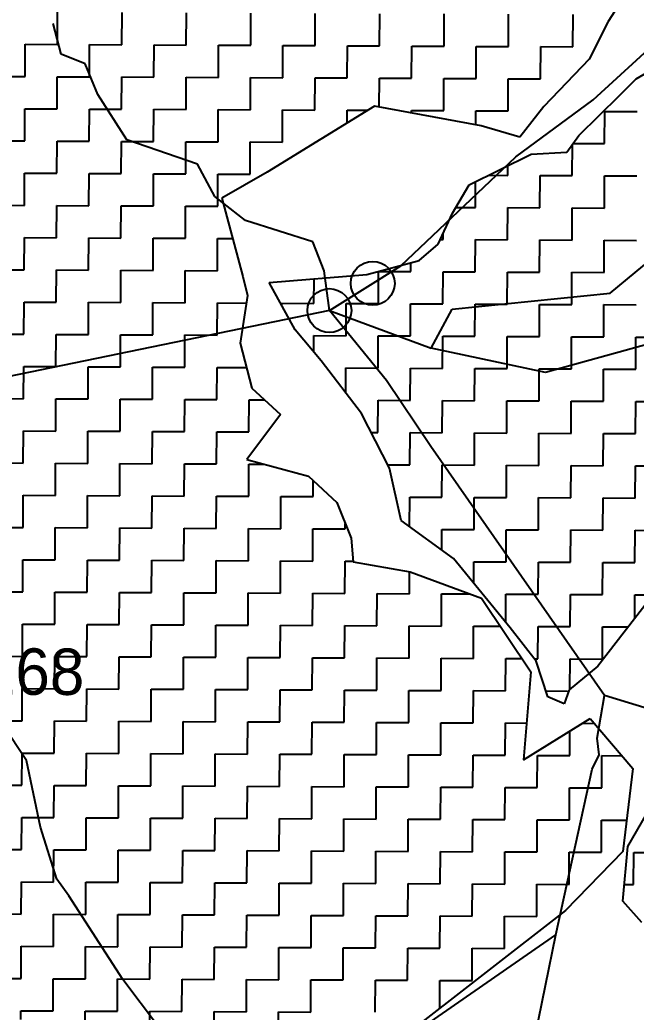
# Model space of a CAD drawing. Header units: metres. Extents: x 281411 to 286097, y 2026212 to 2030446.
# Drawn here: x 284939.4 to 285188.9, y 2028439.9 to 2028841.8 of the extents above; entities that cross this region are included whole.
import ezdxf
from ezdxf.enums import TextEntityAlignment as Align

# ---------------------------------------------------------------- set-up
doc = ezdxf.new("R2010")
doc.units = ezdxf.units.M
for name, color, linetype in [('LINE_WATER', 4, 'Continuous'), ('POLY_HATCH', 12, 'Continuous'), ('POLY_PARCEL', 6, 'Continuous'), ('TEXT_PARCEL', 7, 'Continuous')]:
    doc.layers.add(name, color=color, linetype=linetype)
doc.styles.add('TEXT_MAP', font='')
doc.styles.get('TEXT_MAP').set_extended_font_data('Kruti Dev 050')

msp = doc.modelspace()

# ---------------------------------------------------------------- linework, layer by layer
for centre in [(285082.28, 2028735.05), (285064.73, 2028724.03)]:
    msp.add_circle(centre, 8.88)
at = {"layer": 'LINE_WATER'}
for p, q in [((284956.07, 2028827.88), (284952.87, 2028840.27)), ((284965.83, 2028823.93), (284956.07, 2028827.88)), ((284970.99, 2028811.53), (284965.83, 2028823.93)), ((284982.64, 2028793.24), (284970.99, 2028811.53)), ((285011.27, 2028783.34), (284982.64, 2028793.24)), ((285018.38, 2028770.28), (285011.27, 2028783.34)), ((285030.72, 2028760.45), (285018.38, 2028770.28)), ((285058.05, 2028751.86), (285030.72, 2028760.45)), ((285062.56, 2028740.12), (285058.05, 2028751.86)), ((285064.73, 2028724.03), (285062.56, 2028740.12)), ((284942.09, 2028541.81), (284932.53, 2028556.28)), ((284947.74, 2028514.87), (284942.09, 2028541.81)), ((284954.37, 2028493.69), (284947.74, 2028514.87)), ((284959.15, 2028486.94), (284954.37, 2028493.69)), ((284981.12, 2028453.19), (284959.15, 2028486.94)), ((284995.46, 2028433.9), (284981.12, 2028453.19))]:
    msp.add_line(p, q, dxfattribs=at)
at = {"layer": 'POLY_HATCH'}
for p, q in [((285186.33, 2028854.57), (285177.62, 2028841.15)), ((285177.62, 2028841.15), (285169.85, 2028825.8)), ((285169.85, 2028825.8), (285151.49, 2028806.66)), ((285188.9, 2028817.89), (285200.47, 2028824.57)), ((285182.14, 2028811.19), (285188.9, 2028817.89)), ((285165.71, 2028794.92), (285182.14, 2028811.19)), ((285082.92, 2028806.77), (285039.52, 2028780.05)), ((285126.17, 2028798.88), (285082.92, 2028806.77)), ((285151.49, 2028806.66), (285141.82, 2028794.2)), ((285141.82, 2028794.2), (285126.17, 2028798.88)), ((285160.87, 2028788.21), (285165.71, 2028794.92)), ((285121.38, 2028774.93), (285146.44, 2028787.32)), ((285146.44, 2028787.32), (285160.87, 2028788.21)), ((285039.52, 2028780.05), (285021.2, 2028769.55)), ((285114.59, 2028763.43), (285121.38, 2028774.93)), ((285021.2, 2028769.55), (285029.71, 2028737.79)), ((285108.76, 2028750.96), (285114.59, 2028763.43)), ((285101.04, 2028744.26), (285108.76, 2028750.96)), ((285079.85, 2028738.59), (285101.04, 2028744.26)), ((285029.71, 2028737.79), (285031.6, 2028730.09)), ((285040.39, 2028735.45), (285079.85, 2028738.59)), ((285050.89, 2028716.17), (285040.39, 2028735.45)), ((285031.6, 2028730.09), (285028.63, 2028710.88)), ((285061.41, 2028703.63), (285050.89, 2028716.17)), ((285028.63, 2028710.88), (285033.35, 2028692.59)), ((285077.67, 2028682.4), (285061.41, 2028703.63)), ((285033.35, 2028692.59), (285044.85, 2028681.96)), ((285044.85, 2028681.96), (285031.3, 2028663.76)), ((285089.11, 2028660.24), (285077.67, 2028682.4)), ((285031.3, 2028663.76), (285056.28, 2028656.91)), ((285093.82, 2028639.07), (285089.11, 2028660.24)), ((285056.28, 2028656.91), (285067.77, 2028646.29)), ((285067.77, 2028646.29), (285073.48, 2028631.84)), ((285114.91, 2028623.59), (285093.82, 2028639.07)), ((285073.48, 2028631.84), (285074.4, 2028622.22)), ((285137.87, 2028595.61), (285114.91, 2028623.59)), ((285074.4, 2028622.22), (285097.46, 2028618.27)), ((285097.46, 2028618.27), (285126.27, 2028607.57)), ((285126.27, 2028607.57), (285146.33, 2028577.68)), ((285195.64, 2028608.81), (285173.39, 2028580.07)), ((285148.39, 2028582.1), (285137.87, 2028595.61)), ((285153.13, 2028567.66), (285148.39, 2028582.1)), ((285173.39, 2028580.07), (285161.8, 2028570.5)), ((285146.33, 2028577.68), (285143.29, 2028542.12)), ((285161.8, 2028570.5), (285159.85, 2028564.74)), ((285159.85, 2028564.74), (285153.13, 2028567.66)), ((285143.29, 2028542.12), (285170.32, 2028558.87)), ((285170.32, 2028558.87), (285187.54, 2028538.6)), ((285187.54, 2028538.6), (285183.54, 2028504.97)), ((285185.56, 2028506.95), (285197.2, 2028527.08)), ((285183.54, 2028484.84), (285185.56, 2028506.95)), ((285183.54, 2028504.97), (285160.35, 2028481.04)), ((285191.2, 2028476.16), (285183.54, 2028484.84)), ((285160.35, 2028481.04), (285093.75, 2028429.43))]:
    msp.add_line(p, q, dxfattribs=at)
at = {"layer": 'POLY_HATCH', "linetype": 'Continuous'}
for p, q in [((284954.59, 2028831.8), (284954.64, 2028844.84)), ((284980.68, 2028831.68), (284980.74, 2028844.73)), ((285006.77, 2028831.56), (285006.83, 2028844.61)), ((285032.86, 2028831.45), (285032.92, 2028844.49)), ((285058.95, 2028831.33), (285059.01, 2028844.37)), ((285085.05, 2028831.21), (285085.1, 2028844.26)), ((285111.14, 2028831.09), (285111.2, 2028844.14)), ((285137.23, 2028830.97), (285137.29, 2028844.02)), ((285163.32, 2028830.86), (285163.38, 2028843.9)), ((284941.48, 2028818.81), (284941.54, 2028831.86)), ((284941.54, 2028831.86), (284954.59, 2028831.8)), ((284967.57, 2028818.69), (284967.63, 2028831.74)), ((284967.63, 2028831.74), (284980.68, 2028831.68)), ((284993.66, 2028818.58), (284993.72, 2028831.62)), ((284993.72, 2028831.62), (285006.77, 2028831.56)), ((285019.76, 2028818.46), (285019.82, 2028831.5)), ((285019.82, 2028831.5), (285032.86, 2028831.45)), ((285045.85, 2028818.34), (285045.91, 2028831.39)), ((285045.91, 2028831.39), (285058.95, 2028831.33)), ((285071.94, 2028818.22), (285072, 2028831.27)), ((285072, 2028831.27), (285085.05, 2028831.21)), ((285098.03, 2028818.1), (285098.09, 2028831.15)), ((285098.09, 2028831.15), (285111.14, 2028831.09)), ((285124.12, 2028817.99), (285124.18, 2028831.03)), ((285124.18, 2028831.03), (285137.23, 2028830.97)), ((285150.22, 2028817.87), (285150.28, 2028830.91)), ((285150.28, 2028830.91), (285163.32, 2028830.86)), ((284928.43, 2028818.87), (284941.48, 2028818.81)), ((284954.47, 2028805.71), (284954.53, 2028818.75)), ((284954.53, 2028818.75), (284967.57, 2028818.69)), ((284980.56, 2028805.59), (284980.62, 2028818.63)), ((284980.62, 2028818.63), (284993.66, 2028818.58)), ((285006.65, 2028805.47), (285006.71, 2028818.52)), ((285006.71, 2028818.52), (285019.76, 2028818.46)), ((285032.74, 2028805.35), (285032.8, 2028818.4)), ((285032.8, 2028818.4), (285045.85, 2028818.34)), ((285058.84, 2028805.24), (285058.89, 2028818.28)), ((285058.89, 2028818.28), (285071.94, 2028818.22)), ((285084.93, 2028806.4), (285084.99, 2028818.16)), ((285084.99, 2028818.16), (285098.03, 2028818.1)), ((285111.02, 2028805), (285111.08, 2028818.05)), ((285111.08, 2028818.05), (285124.12, 2028817.99)), ((285137.11, 2028804.88), (285137.17, 2028817.93)), ((285137.17, 2028817.93), (285150.22, 2028817.87)), ((284941.36, 2028792.72), (284941.42, 2028805.77)), ((284941.42, 2028805.77), (284954.47, 2028805.71)), ((284967.46, 2028792.6), (284967.51, 2028805.65)), ((284967.51, 2028805.65), (284980.56, 2028805.59)), ((284993.55, 2028792.48), (284993.61, 2028805.53)), ((284993.61, 2028805.53), (285006.65, 2028805.47)), ((285019.64, 2028792.37), (285019.7, 2028805.41)), ((285019.7, 2028805.41), (285032.74, 2028805.35)), ((285045.73, 2028792.25), (285045.79, 2028805.29)), ((285045.79, 2028805.29), (285058.84, 2028805.24)), ((285071.86, 2028799.96), (285071.88, 2028805.18)), ((285071.88, 2028805.18), (285080.28, 2028805.14)), ((285097.97, 2028805.06), (285111.02, 2028805)), ((285097.97, 2028804.02), (285097.97, 2028805.06)), ((285124.04, 2028799.27), (285124.07, 2028804.94)), ((285124.07, 2028804.94), (285137.11, 2028804.88)), ((285176.19, 2028791.66), (285176.25, 2028804.71)), ((285176.25, 2028804.71), (285189.3, 2028804.65)), ((284928.32, 2028792.78), (284941.36, 2028792.72)), ((284954.35, 2028779.61), (284954.41, 2028792.66)), ((284954.41, 2028792.66), (284967.46, 2028792.6)), ((284980.44, 2028779.5), (284980.5, 2028792.54)), ((284980.5, 2028792.54), (284993.55, 2028792.48)), ((285006.53, 2028779.38), (285006.59, 2028792.43)), ((285006.59, 2028792.43), (285019.64, 2028792.37)), ((285032.63, 2028779.26), (285032.69, 2028792.31)), ((285032.69, 2028792.31), (285045.73, 2028792.25)), ((285058.78, 2028792.19), (285059.24, 2028792.19)), ((285058.78, 2028791.9), (285058.78, 2028792.19)), ((285163.09, 2028778.67), (285163.14, 2028791.36)), ((285163.4, 2028791.72), (285176.19, 2028791.66)), ((284941.25, 2028766.63), (284941.3, 2028779.67)), ((284941.3, 2028779.67), (284954.35, 2028779.61)), ((284967.34, 2028766.51), (284967.4, 2028779.56)), ((284967.4, 2028779.56), (284980.44, 2028779.5)), ((284993.43, 2028766.39), (284993.49, 2028779.44)), ((284993.49, 2028779.44), (285006.53, 2028779.38)), ((285019.52, 2028766.27), (285019.58, 2028779.32)), ((285019.58, 2028779.32), (285032.63, 2028779.26)), ((285136.99, 2028778.79), (285137.01, 2028782.66)), ((285123.89, 2028765.8), (285123.94, 2028776.2)), ((285129.25, 2028778.82), (285136.99, 2028778.79)), ((285149.98, 2028765.69), (285150.04, 2028778.73)), ((285150.04, 2028778.73), (285163.09, 2028778.67)), ((285176.07, 2028765.57), (285176.13, 2028778.61)), ((285176.13, 2028778.61), (285189.18, 2028778.55)), ((284928.2, 2028766.69), (284941.25, 2028766.63)), ((284954.23, 2028753.52), (284954.29, 2028766.57)), ((284954.29, 2028766.57), (284967.34, 2028766.51)), ((284980.32, 2028753.4), (284980.38, 2028766.45)), ((284980.38, 2028766.45), (284993.43, 2028766.39)), ((285006.42, 2028753.29), (285006.48, 2028766.33)), ((285006.48, 2028766.33), (285019.52, 2028766.27)), ((285116.01, 2028765.84), (285123.89, 2028765.8)), ((285136.88, 2028752.7), (285136.94, 2028765.74)), ((285136.94, 2028765.74), (285149.98, 2028765.69)), ((285162.97, 2028752.58), (285163.03, 2028765.63)), ((285163.03, 2028765.63), (285176.07, 2028765.57)), ((285110.78, 2028752.82), (285110.8, 2028755.31)), ((284941.13, 2028740.54), (284941.19, 2028753.58)), ((284941.19, 2028753.58), (284954.23, 2028753.52)), ((284967.22, 2028740.42), (284967.28, 2028753.46)), ((284967.28, 2028753.46), (284980.32, 2028753.4)), ((284993.31, 2028740.3), (284993.37, 2028753.35)), ((284993.37, 2028753.35), (285006.42, 2028753.29)), ((285019.4, 2028740.18), (285019.46, 2028753.23)), ((285019.46, 2028753.23), (285025.58, 2028753.2)), ((285109.63, 2028752.82), (285110.78, 2028752.82)), ((285123.77, 2028739.71), (285123.83, 2028752.76)), ((285123.83, 2028752.76), (285136.88, 2028752.7)), ((285149.86, 2028739.59), (285149.92, 2028752.64)), ((285149.92, 2028752.64), (285162.97, 2028752.58)), ((285175.96, 2028739.48), (285176.01, 2028752.52)), ((285176.01, 2028752.52), (285189.06, 2028752.46)), ((285097.68, 2028739.83), (285097.7, 2028743.37)), ((284928.08, 2028740.59), (284941.13, 2028740.54)), ((284954.11, 2028727.43), (284954.17, 2028740.48)), ((284954.17, 2028740.48), (284967.22, 2028740.42)), ((284980.21, 2028727.31), (284980.27, 2028740.36)), ((284980.27, 2028740.36), (284993.31, 2028740.3)), ((285006.3, 2028727.2), (285006.36, 2028740.24)), ((285006.36, 2028740.24), (285019.4, 2028740.18)), ((285084.57, 2028726.84), (285084.63, 2028739.87)), ((285084.7, 2028739.89), (285097.68, 2028739.83)), ((285110.67, 2028726.72), (285110.73, 2028739.77)), ((285110.73, 2028739.77), (285123.77, 2028739.71)), ((285136.76, 2028726.61), (285136.82, 2028739.65)), ((285136.82, 2028739.65), (285149.86, 2028739.59)), ((285162.85, 2028726.49), (285162.91, 2028739.53)), ((285162.91, 2028739.53), (285175.96, 2028739.48)), ((285058.48, 2028726.96), (285058.53, 2028736.89)), ((284941.01, 2028714.44), (284941.07, 2028727.49)), ((284941.07, 2028727.49), (284954.11, 2028727.43)), ((284967.1, 2028714.33), (284967.16, 2028727.37)), ((284967.16, 2028727.37), (284980.21, 2028727.31)), ((284993.19, 2028714.21), (284993.25, 2028727.25)), ((284993.25, 2028727.25), (285006.3, 2028727.2)), ((285019.29, 2028714.09), (285019.34, 2028727.14)), ((285019.34, 2028727.14), (285031.13, 2028727.08)), ((285045.43, 2028726.19), (285045.44, 2028727.02)), ((285045.44, 2028727.02), (285058.48, 2028726.96)), ((285071.47, 2028713.85), (285071.53, 2028726.9)), ((285071.53, 2028726.9), (285084.57, 2028726.84)), ((285097.56, 2028713.74), (285097.62, 2028726.78)), ((285097.62, 2028726.78), (285110.67, 2028726.72)), ((285123.65, 2028713.62), (285123.71, 2028726.66)), ((285123.71, 2028726.66), (285136.76, 2028726.61)), ((285149.75, 2028713.5), (285149.8, 2028726.55)), ((285149.8, 2028726.55), (285162.85, 2028726.49)), ((285175.84, 2028713.38), (285175.9, 2028726.43)), ((285175.9, 2028726.43), (285188.94, 2028726.37)), ((284927.96, 2028714.5), (284941.01, 2028714.44)), ((284954, 2028701.34), (284954.06, 2028714.38)), ((284954.06, 2028714.38), (284967.1, 2028714.33)), ((284980.09, 2028701.22), (284980.15, 2028714.27)), ((284980.15, 2028714.27), (284993.19, 2028714.21)), ((285006.18, 2028701.1), (285006.24, 2028714.15)), ((285006.24, 2028714.15), (285019.29, 2028714.09)), ((285058.39, 2028707.22), (285058.42, 2028713.91)), ((285058.42, 2028713.91), (285071.47, 2028713.85)), ((285084.46, 2028700.75), (285084.52, 2028713.8)), ((285084.52, 2028713.8), (285097.56, 2028713.74)), ((285110.55, 2028700.63), (285110.61, 2028713.68)), ((285110.61, 2028713.68), (285123.65, 2028713.62)), ((285136.64, 2028700.51), (285136.7, 2028713.56)), ((285136.7, 2028713.56), (285149.75, 2028713.5)), ((285162.73, 2028700.4), (285162.79, 2028713.44)), ((285162.79, 2028713.44), (285175.84, 2028713.38)), ((285188.82, 2028700.28), (285188.88, 2028713.32)), ((285188.88, 2028713.32), (285201.93, 2028713.27)), ((284940.89, 2028688.35), (284940.95, 2028701.4)), ((284940.95, 2028701.4), (284954, 2028701.34)), ((284966.98, 2028688.23), (284967.04, 2028701.28)), ((284967.04, 2028701.28), (284980.09, 2028701.22)), ((284993.08, 2028688.12), (284993.13, 2028701.16)), ((284993.13, 2028701.16), (285006.18, 2028701.1)), ((285019.17, 2028688), (285019.23, 2028701.04)), ((285019.23, 2028701.04), (285031.18, 2028700.99)), ((285071.36, 2028690.63), (285071.41, 2028700.81)), ((285071.41, 2028700.81), (285084.46, 2028700.75)), ((285097.44, 2028687.64), (285097.5, 2028700.69)), ((285097.5, 2028700.69), (285110.55, 2028700.63)), ((285123.54, 2028687.53), (285123.59, 2028700.57)), ((285123.59, 2028700.57), (285136.64, 2028700.51)), ((285149.63, 2028687.41), (285149.69, 2028700.46)), ((285149.69, 2028700.46), (285162.73, 2028700.4)), ((285175.72, 2028687.29), (285175.78, 2028700.34)), ((285175.78, 2028700.34), (285188.82, 2028700.28)), ((284927.85, 2028688.41), (284940.89, 2028688.35)), ((284953.88, 2028675.25), (284953.94, 2028688.29)), ((284953.94, 2028688.29), (284966.98, 2028688.23)), ((284979.97, 2028675.13), (284980.03, 2028688.17)), ((284980.03, 2028688.17), (284993.08, 2028688.12)), ((285006.06, 2028675.01), (285006.12, 2028688.06)), ((285006.12, 2028688.06), (285019.17, 2028688)), ((285032.15, 2028674.89), (285032.21, 2028687.94)), ((285032.21, 2028687.94), (285038.41, 2028687.91)), ((285084.34, 2028674.66), (285084.4, 2028687.7)), ((285084.4, 2028687.7), (285097.44, 2028687.64)), ((285110.43, 2028674.54), (285110.49, 2028687.59)), ((285110.49, 2028687.59), (285123.54, 2028687.53)), ((285136.52, 2028674.42), (285136.58, 2028687.47)), ((285136.58, 2028687.47), (285149.63, 2028687.41)), ((285162.61, 2028674.3), (285162.67, 2028687.35)), ((285162.67, 2028687.35), (285175.72, 2028687.29)), ((285188.71, 2028674.19), (285188.77, 2028687.23)), ((285188.77, 2028687.23), (285201.81, 2028687.17)), ((284940.77, 2028662.26), (284940.83, 2028675.31)), ((284940.83, 2028675.31), (284953.88, 2028675.25)), ((284966.87, 2028662.14), (284966.92, 2028675.19)), ((284966.92, 2028675.19), (284979.97, 2028675.13)), ((284992.96, 2028662.02), (284993.02, 2028675.07)), ((284993.02, 2028675.07), (285006.06, 2028675.01)), ((285019.05, 2028661.91), (285019.11, 2028674.95)), ((285019.11, 2028674.95), (285032.15, 2028674.89)), ((285081.66, 2028674.67), (285084.34, 2028674.66)), ((285097.33, 2028661.55), (285097.38, 2028674.6)), ((285097.38, 2028674.6), (285110.43, 2028674.54)), ((285123.42, 2028661.43), (285123.48, 2028674.48)), ((285123.48, 2028674.48), (285136.52, 2028674.42)), ((285149.51, 2028661.32), (285149.57, 2028674.36)), ((285149.57, 2028674.36), (285162.61, 2028674.3)), ((285175.6, 2028661.2), (285175.66, 2028674.25)), ((285175.66, 2028674.25), (285188.71, 2028674.19)), ((284927.73, 2028662.32), (284940.77, 2028662.26)), ((284953.76, 2028649.15), (284953.82, 2028662.2)), ((284953.82, 2028662.2), (284966.87, 2028662.14)), ((284979.85, 2028649.04), (284979.91, 2028662.08)), ((284979.91, 2028662.08), (284992.96, 2028662.02)), ((285005.95, 2028648.92), (285006, 2028661.97)), ((285006, 2028661.97), (285019.05, 2028661.91)), ((285032.04, 2028648.8), (285032.1, 2028661.85)), ((285032.1, 2028661.85), (285038.37, 2028661.82)), ((285088.41, 2028661.59), (285097.33, 2028661.55)), ((285110.31, 2028648.45), (285110.37, 2028661.49)), ((285110.37, 2028661.49), (285123.42, 2028661.43)), ((285136.4, 2028648.33), (285136.46, 2028661.38)), ((285136.46, 2028661.38), (285149.51, 2028661.32)), ((285162.5, 2028648.21), (285162.56, 2028661.26)), ((285162.56, 2028661.26), (285175.6, 2028661.2)), ((285188.59, 2028648.09), (285188.65, 2028661.14)), ((285188.65, 2028661.14), (285201.69, 2028661.08)), ((285058.13, 2028648.68), (285058.16, 2028655.18)), ((284940.66, 2028636.17), (284940.72, 2028649.21)), ((284940.72, 2028649.21), (284953.76, 2028649.15)), ((284966.75, 2028636.05), (284966.81, 2028649.1)), ((284966.81, 2028649.1), (284979.85, 2028649.04)), ((284992.84, 2028635.93), (284992.9, 2028648.98)), ((284992.9, 2028648.98), (285005.95, 2028648.92)), ((285018.93, 2028635.81), (285018.99, 2028648.86)), ((285018.99, 2028648.86), (285032.04, 2028648.8)), ((285045.02, 2028635.7), (285045.08, 2028648.74)), ((285045.08, 2028648.74), (285058.13, 2028648.68)), ((285097.21, 2028636.58), (285097.27, 2028648.51)), ((285097.27, 2028648.51), (285110.31, 2028648.45)), ((285123.3, 2028635.34), (285123.36, 2028648.39)), ((285123.36, 2028648.39), (285136.4, 2028648.33)), ((285149.39, 2028635.23), (285149.45, 2028648.27)), ((285149.45, 2028648.27), (285162.5, 2028648.21)), ((285175.48, 2028635.11), (285175.54, 2028648.15)), ((285175.54, 2028648.15), (285188.59, 2028648.09)), ((284927.61, 2028636.23), (284940.66, 2028636.17)), ((284953.64, 2028623.06), (284953.7, 2028636.11)), ((284953.7, 2028636.11), (284966.75, 2028636.05)), ((284979.74, 2028622.95), (284979.79, 2028635.99)), ((284979.79, 2028635.99), (284992.84, 2028635.93)), ((285005.83, 2028622.83), (285005.89, 2028635.87)), ((285005.89, 2028635.87), (285018.93, 2028635.81)), ((285031.92, 2028622.71), (285031.98, 2028635.76)), ((285031.98, 2028635.76), (285045.02, 2028635.7)), ((285058.01, 2028622.59), (285058.07, 2028635.64)), ((285058.07, 2028635.64), (285071.12, 2028635.58)), ((285071.12, 2028635.58), (285071.13, 2028637.79)), ((285110.22, 2028627.04), (285110.25, 2028635.4)), ((285110.25, 2028635.4), (285123.3, 2028635.34)), ((285136.29, 2028622.24), (285136.35, 2028635.28)), ((285136.35, 2028635.28), (285149.39, 2028635.23)), ((285162.38, 2028622.12), (285162.44, 2028635.17)), ((285162.44, 2028635.17), (285175.48, 2028635.11)), ((285188.47, 2028622), (285188.53, 2028635.05)), ((285188.53, 2028635.05), (285201.58, 2028634.99)), ((284940.54, 2028610.08), (284940.6, 2028623.12)), ((284940.6, 2028623.12), (284953.64, 2028623.06)), ((284966.63, 2028609.96), (284966.69, 2028623)), ((284966.69, 2028623), (284979.74, 2028622.95)), ((284992.72, 2028609.84), (284992.78, 2028622.89)), ((284992.78, 2028622.89), (285005.83, 2028622.83)), ((285018.81, 2028609.72), (285018.87, 2028622.77)), ((285018.87, 2028622.77), (285031.92, 2028622.71)), ((285044.91, 2028609.6), (285044.97, 2028622.65)), ((285044.97, 2028622.65), (285058.01, 2028622.59)), ((285071, 2028609.49), (285071.06, 2028622.53)), ((285071.06, 2028622.53), (285074.37, 2028622.52)), ((285123.2, 2028613.49), (285123.24, 2028622.3)), ((285123.24, 2028622.3), (285136.29, 2028622.24)), ((285149.27, 2028609.13), (285149.33, 2028622.18)), ((285149.33, 2028622.18), (285162.38, 2028622.12)), ((285175.37, 2028609.02), (285175.43, 2028622.06)), ((285175.43, 2028622.06), (285188.47, 2028622)), ((285097.09, 2028609.37), (285097.13, 2028618.33)), ((284927.49, 2028610.13), (284940.54, 2028610.08)), ((284953.53, 2028596.97), (284953.58, 2028610.02)), ((284953.58, 2028610.02), (284966.63, 2028609.96)), ((284979.62, 2028596.85), (284979.68, 2028609.9)), ((284979.68, 2028609.9), (284992.72, 2028609.84)), ((285005.71, 2028596.74), (285005.77, 2028609.78)), ((285005.77, 2028609.78), (285018.81, 2028609.72)), ((285031.8, 2028596.62), (285031.86, 2028609.66)), ((285031.86, 2028609.66), (285044.91, 2028609.6)), ((285057.89, 2028596.5), (285057.95, 2028609.55)), ((285057.95, 2028609.55), (285071, 2028609.49)), ((285083.99, 2028596.38), (285084.04, 2028609.43)), ((285084.04, 2028609.43), (285097.09, 2028609.37)), ((285110.08, 2028596.26), (285110.14, 2028609.31)), ((285110.14, 2028609.31), (285121.73, 2028609.26)), ((285136.18, 2028597.67), (285136.23, 2028609.19)), ((285136.23, 2028609.19), (285149.27, 2028609.13)), ((285162.26, 2028596.03), (285162.32, 2028609.07)), ((285162.32, 2028609.07), (285175.37, 2028609.02)), ((285188.37, 2028599.41), (285188.41, 2028608.96)), ((285188.41, 2028608.96), (285195.81, 2028608.92)), ((284940.42, 2028583.98), (284940.48, 2028597.03)), ((284940.48, 2028597.03), (284953.53, 2028596.97)), ((284966.51, 2028583.87), (284966.57, 2028596.91)), ((284966.57, 2028596.91), (284979.62, 2028596.85)), ((284992.6, 2028583.75), (284992.66, 2028596.79)), ((284992.66, 2028596.79), (285005.71, 2028596.74)), ((285018.7, 2028583.63), (285018.76, 2028596.68)), ((285018.76, 2028596.68), (285031.8, 2028596.62)), ((285044.79, 2028583.51), (285044.85, 2028596.56)), ((285044.85, 2028596.56), (285057.89, 2028596.5)), ((285070.88, 2028583.39), (285070.94, 2028596.44)), ((285070.94, 2028596.44), (285083.99, 2028596.38)), ((285096.97, 2028583.28), (285097.03, 2028596.32)), ((285097.03, 2028596.32), (285110.08, 2028596.26)), ((285123.06, 2028583.16), (285123.12, 2028596.21)), ((285123.12, 2028596.21), (285133.93, 2028596.16)), ((285149.16, 2028583.04), (285149.22, 2028596.09)), ((285149.22, 2028596.09), (285162.26, 2028596.03)), ((285175.25, 2028582.92), (285175.31, 2028595.97)), ((285175.31, 2028595.97), (285185.67, 2028595.92)), ((284927.37, 2028584.04), (284940.42, 2028583.98)), ((284953.41, 2028570.88), (284953.47, 2028583.92)), ((284953.47, 2028583.92), (284966.51, 2028583.87)), ((284979.5, 2028570.76), (284979.56, 2028583.81)), ((284979.56, 2028583.81), (284992.6, 2028583.75)), ((285005.59, 2028570.64), (285005.65, 2028583.69)), ((285005.65, 2028583.69), (285018.7, 2028583.63)), ((285031.68, 2028570.53), (285031.74, 2028583.57)), ((285031.74, 2028583.57), (285044.79, 2028583.51)), ((285057.78, 2028570.41), (285057.83, 2028583.45)), ((285057.83, 2028583.45), (285070.88, 2028583.39)), ((285083.87, 2028570.29), (285083.93, 2028583.34)), ((285083.93, 2028583.34), (285096.97, 2028583.28)), ((285109.96, 2028570.17), (285110.02, 2028583.22)), ((285110.02, 2028583.22), (285123.06, 2028583.16)), ((285136.05, 2028570.05), (285136.11, 2028583.1)), ((285136.11, 2028583.1), (285142.71, 2028583.07)), ((285147.65, 2028583.05), (285149.16, 2028583.04)), ((285162.15, 2028570.79), (285162.2, 2028582.98)), ((285162.2, 2028582.98), (285175.25, 2028582.92)), ((284940.3, 2028557.89), (284940.36, 2028570.94)), ((284940.36, 2028570.94), (284953.41, 2028570.88)), ((284966.39, 2028557.77), (284966.45, 2028570.82)), ((284966.45, 2028570.82), (284979.5, 2028570.76)), ((284992.49, 2028557.66), (284992.55, 2028570.7)), ((284992.55, 2028570.7), (285005.59, 2028570.64)), ((285018.58, 2028557.54), (285018.64, 2028570.58)), ((285018.64, 2028570.58), (285031.68, 2028570.53)), ((285044.67, 2028557.42), (285044.73, 2028570.47)), ((285044.73, 2028570.47), (285057.78, 2028570.41)), ((285070.76, 2028557.3), (285070.82, 2028570.35)), ((285070.82, 2028570.35), (285083.87, 2028570.29)), ((285096.85, 2028557.18), (285096.91, 2028570.23)), ((285096.91, 2028570.23), (285109.96, 2028570.17)), ((285122.95, 2028557.07), (285123.01, 2028570.11)), ((285123.01, 2028570.11), (285136.05, 2028570.05)), ((285152.37, 2028569.98), (285161.12, 2028569.94)), ((284927.26, 2028557.95), (284940.3, 2028557.89)), ((284953.29, 2028544.79), (284953.35, 2028557.83)), ((284953.35, 2028557.83), (284966.39, 2028557.77)), ((284979.38, 2028544.67), (284979.44, 2028557.72)), ((284979.44, 2028557.72), (284992.49, 2028557.66)), ((285005.47, 2028544.55), (285005.53, 2028557.6)), ((285005.53, 2028557.6), (285018.58, 2028557.54)), ((285031.57, 2028544.43), (285031.62, 2028557.48)), ((285031.62, 2028557.48), (285044.67, 2028557.42)), ((285057.66, 2028544.32), (285057.72, 2028557.36)), ((285057.72, 2028557.36), (285070.76, 2028557.3)), ((285083.75, 2028544.2), (285083.81, 2028557.24)), ((285083.81, 2028557.24), (285096.85, 2028557.18)), ((285109.84, 2028544.08), (285109.9, 2028557.13)), ((285109.9, 2028557.13), (285122.95, 2028557.07)), ((285135.93, 2028543.96), (285135.99, 2028557.01)), ((285135.99, 2028557.01), (285144.56, 2028556.97)), ((285167.09, 2028556.87), (285172.03, 2028556.85)), ((285162.03, 2028543.84), (285162.07, 2028553.76)), ((284940.18, 2028531.8), (284940.24, 2028544.85)), ((284940.24, 2028544.85), (284953.29, 2028544.79)), ((284966.28, 2028531.68), (284966.34, 2028544.73)), ((284966.34, 2028544.73), (284979.38, 2028544.67)), ((284992.37, 2028531.56), (284992.43, 2028544.61)), ((284992.43, 2028544.61), (285005.47, 2028544.55)), ((285018.46, 2028531.45), (285018.52, 2028544.49)), ((285018.52, 2028544.49), (285031.57, 2028544.43)), ((285044.55, 2028531.33), (285044.61, 2028544.37)), ((285044.61, 2028544.37), (285057.66, 2028544.32)), ((285070.64, 2028531.21), (285070.7, 2028544.26)), ((285070.7, 2028544.26), (285083.75, 2028544.2)), ((285096.74, 2028531.09), (285096.8, 2028544.14)), ((285096.8, 2028544.14), (285109.84, 2028544.08)), ((285122.83, 2028530.98), (285122.89, 2028544.02)), ((285122.89, 2028544.02), (285135.93, 2028543.96)), ((285148.92, 2028530.86), (285148.98, 2028543.9)), ((285148.98, 2028543.9), (285162.03, 2028543.84)), ((285175.01, 2028530.74), (285175.07, 2028543.79)), ((285175.07, 2028543.79), (285183.16, 2028543.75)), ((284927.14, 2028531.86), (284940.18, 2028531.8)), ((284953.17, 2028518.69), (284953.23, 2028531.74)), ((284953.23, 2028531.74), (284966.28, 2028531.68)), ((284979.26, 2028518.58), (284979.32, 2028531.62)), ((284979.32, 2028531.62), (284992.37, 2028531.56)), ((285005.36, 2028518.46), (285005.41, 2028531.51)), ((285005.41, 2028531.51), (285018.46, 2028531.45)), ((285031.45, 2028518.34), (285031.51, 2028531.39)), ((285031.51, 2028531.39), (285044.55, 2028531.33)), ((285057.54, 2028518.22), (285057.6, 2028531.27)), ((285057.6, 2028531.27), (285070.64, 2028531.21)), ((285083.63, 2028518.11), (285083.69, 2028531.15)), ((285083.69, 2028531.15), (285096.74, 2028531.09)), ((285109.72, 2028517.99), (285109.78, 2028531.03)), ((285109.78, 2028531.03), (285122.83, 2028530.98)), ((285135.82, 2028517.87), (285135.87, 2028530.92)), ((285135.87, 2028530.92), (285148.92, 2028530.86)), ((285161.91, 2028517.75), (285161.97, 2028530.8)), ((285161.97, 2028530.8), (285175.01, 2028530.74)), ((284940.07, 2028505.71), (284940.13, 2028518.75)), ((284940.13, 2028518.75), (284953.17, 2028518.69)), ((284966.16, 2028505.59), (284966.22, 2028518.64)), ((284966.22, 2028518.64), (284979.26, 2028518.58)), ((284992.25, 2028505.47), (284992.31, 2028518.52)), ((284992.31, 2028518.52), (285005.36, 2028518.46)), ((285018.34, 2028505.35), (285018.4, 2028518.4)), ((285018.4, 2028518.4), (285031.45, 2028518.34)), ((285044.43, 2028505.24), (285044.49, 2028518.28)), ((285044.49, 2028518.28), (285057.54, 2028518.22)), ((285070.53, 2028505.12), (285070.59, 2028518.16)), ((285070.59, 2028518.16), (285083.63, 2028518.11)), ((285096.62, 2028505), (285096.68, 2028518.05)), ((285096.68, 2028518.05), (285109.72, 2028517.99)), ((285122.71, 2028504.88), (285122.77, 2028517.93)), ((285122.77, 2028517.93), (285135.82, 2028517.87)), ((285148.8, 2028504.77), (285148.86, 2028517.81)), ((285148.86, 2028517.81), (285161.91, 2028517.75)), ((285174.89, 2028504.65), (285174.95, 2028517.69)), ((285174.95, 2028517.69), (285185.05, 2028517.65)), ((284927.02, 2028505.77), (284940.07, 2028505.71)), ((284953.05, 2028492.6), (284953.11, 2028505.65)), ((284953.11, 2028505.65), (284966.16, 2028505.59)), ((284979.15, 2028492.49), (284979.21, 2028505.53)), ((284979.21, 2028505.53), (284992.25, 2028505.47)), ((285005.24, 2028492.37), (285005.3, 2028505.41)), ((285005.3, 2028505.41), (285018.34, 2028505.35)), ((285031.33, 2028492.25), (285031.39, 2028505.3)), ((285031.39, 2028505.3), (285044.43, 2028505.24)), ((285057.42, 2028492.13), (285057.48, 2028505.18)), ((285057.48, 2028505.18), (285070.53, 2028505.12)), ((285083.51, 2028492.01), (285083.57, 2028505.06)), ((285083.57, 2028505.06), (285096.62, 2028505)), ((285109.61, 2028491.9), (285109.66, 2028504.94)), ((285109.66, 2028504.94), (285122.71, 2028504.88)), ((285135.7, 2028491.78), (285135.76, 2028504.82)), ((285135.76, 2028504.82), (285148.8, 2028504.77)), ((285161.79, 2028491.66), (285161.85, 2028504.71)), ((285161.85, 2028504.71), (285174.89, 2028504.65)), ((285187.88, 2028491.54), (285187.94, 2028504.59)), ((285187.94, 2028504.59), (285200.99, 2028504.53)), ((284939.95, 2028479.62), (284940.01, 2028492.66)), ((284940.01, 2028492.66), (284953.05, 2028492.6)), ((284966.04, 2028479.5), (284966.1, 2028492.54)), ((284966.1, 2028492.54), (284979.15, 2028492.49)), ((284992.13, 2028479.38), (284992.19, 2028492.43)), ((284992.19, 2028492.43), (285005.24, 2028492.37)), ((285018.23, 2028479.26), (285018.28, 2028492.31)), ((285018.28, 2028492.31), (285031.33, 2028492.25)), ((285044.32, 2028479.14), (285044.38, 2028492.19)), ((285044.38, 2028492.19), (285057.42, 2028492.13)), ((285070.41, 2028479.03), (285070.47, 2028492.07)), ((285070.47, 2028492.07), (285083.51, 2028492.01)), ((285096.5, 2028478.91), (285096.56, 2028491.95)), ((285096.56, 2028491.95), (285109.61, 2028491.9)), ((285122.59, 2028478.79), (285122.65, 2028491.84)), ((285122.65, 2028491.84), (285135.7, 2028491.78)), ((285148.69, 2028478.67), (285148.74, 2028491.72)), ((285148.74, 2028491.72), (285161.79, 2028491.66)), ((285184.15, 2028491.56), (285187.88, 2028491.54)), ((284926.9, 2028479.67), (284939.95, 2028479.62)), ((284952.94, 2028466.51), (284953, 2028479.56)), ((284953, 2028479.56), (284966.04, 2028479.5)), ((284979.03, 2028466.39), (284979.09, 2028479.44)), ((284979.09, 2028479.44), (284992.13, 2028479.38)), ((285005.12, 2028466.28), (285005.18, 2028479.32)), ((285005.18, 2028479.32), (285018.23, 2028479.26)), ((285031.21, 2028466.16), (285031.27, 2028479.2)), ((285031.27, 2028479.2), (285044.32, 2028479.14)), ((285057.3, 2028466.04), (285057.36, 2028479.09)), ((285057.36, 2028479.09), (285070.41, 2028479.03)), ((285083.4, 2028465.92), (285083.46, 2028478.97)), ((285083.46, 2028478.97), (285096.5, 2028478.91)), ((285109.49, 2028465.8), (285109.55, 2028478.85)), ((285109.55, 2028478.85), (285122.59, 2028478.79)), ((285135.58, 2028465.69), (285135.64, 2028478.73)), ((285135.64, 2028478.73), (285148.69, 2028478.67)), ((284939.83, 2028453.52), (284939.89, 2028466.57)), ((284939.89, 2028466.57), (284952.94, 2028466.51)), ((284965.92, 2028453.41), (284965.98, 2028466.45)), ((284965.98, 2028466.45), (284979.03, 2028466.39)), ((284992.02, 2028453.29), (284992.07, 2028466.33)), ((284992.07, 2028466.33), (285005.12, 2028466.28)), ((285018.11, 2028453.17), (285018.17, 2028466.22)), ((285018.17, 2028466.22), (285031.21, 2028466.16)), ((285044.2, 2028453.05), (285044.26, 2028466.1)), ((285044.26, 2028466.1), (285057.3, 2028466.04)), ((285070.29, 2028452.93), (285070.35, 2028465.98)), ((285070.35, 2028465.98), (285083.4, 2028465.92)), ((285096.38, 2028452.82), (285096.44, 2028465.86)), ((285096.44, 2028465.86), (285109.49, 2028465.8)), ((285122.48, 2028452.7), (285122.53, 2028465.75)), ((285122.53, 2028465.75), (285135.58, 2028465.69)), ((284926.79, 2028453.58), (284939.83, 2028453.52)), ((284952.82, 2028440.42), (284952.88, 2028453.46)), ((284952.88, 2028453.46), (284965.92, 2028453.41)), ((284978.91, 2028440.3), (284978.97, 2028453.35)), ((284978.97, 2028453.35), (284992.02, 2028453.29)), ((285005, 2028440.18), (285005.06, 2028453.23)), ((285005.06, 2028453.23), (285018.11, 2028453.17)), ((285031.09, 2028440.07), (285031.15, 2028453.11)), ((285031.15, 2028453.11), (285044.2, 2028453.05)), ((285057.19, 2028439.95), (285057.25, 2028452.99)), ((285057.25, 2028452.99), (285070.29, 2028452.93)), ((285083.28, 2028439.83), (285083.34, 2028452.88)), ((285083.34, 2028452.88), (285096.38, 2028452.82)), ((285109.38, 2028441.54), (285109.43, 2028452.76)), ((285109.43, 2028452.76), (285122.48, 2028452.7)), ((284939.76, 2028436.91), (284939.77, 2028440.48)), ((284939.77, 2028440.48), (284952.82, 2028440.42)), ((284965.81, 2028427.31), (284965.86, 2028440.36)), ((284965.86, 2028440.36), (284978.91, 2028440.3)), ((284991.92, 2028432.69), (284991.96, 2028440.24)), ((284991.96, 2028440.24), (285005, 2028440.18)), ((285017.99, 2028427.08), (285018.05, 2028440.12)), ((285018.05, 2028440.12), (285031.09, 2028440.07)), ((285044.08, 2028426.96), (285044.14, 2028440.01)), ((285044.14, 2028440.01), (285057.19, 2028439.95))]:
    msp.add_line(p, q, dxfattribs=at)
at = {"layer": 'POLY_PARCEL'}
for p, q in [((285171.48, 2028809.32), (285277.63, 2028906.58)), ((285140.28, 2028786.29), (285171.48, 2028809.32)), ((285178.37, 2028731.06), (285257.81, 2028796.8)), ((285093.62, 2028742.17), (285140.28, 2028786.29)), ((285064.73, 2028724.03), (285093.62, 2028742.17)), ((285285.23, 2028735.66), (285152.22, 2028698.97)), ((285114.46, 2028724.56), (285178.37, 2028731.06)), ((285064.73, 2028724.03), (284911.8, 2028692.59)), ((285064.73, 2028724.03), (285105.9, 2028708.78)), ((285087.78, 2028695.68), (285064.73, 2028724.03)), ((285105.9, 2028708.78), (285114.46, 2028724.56)), ((285152.22, 2028698.97), (285105.9, 2028708.78)), ((285105.75, 2028669.04), (285087.78, 2028695.68)), ((285176.06, 2028568.14), (285105.75, 2028669.04)), ((285173.09, 2028550.85), (285176.06, 2028568.14)), ((285250.41, 2028545.61), (285176.06, 2028568.14)), ((285174.02, 2028544.12), (285173.09, 2028550.85)), ((285171.11, 2028538.37), (285174.02, 2028544.12)), ((285156.39, 2028471.17), (285171.11, 2028538.37)), ((285105.62, 2028436), (285156.39, 2028471.17)), ((285146.56, 2028423.16), (285156.39, 2028471.17))]:
    msp.add_line(p, q, dxfattribs=at)

# ---------------------------------------------------------------- texts
at = {"layer": 'TEXT_PARCEL', "style": 'TEXT_MAP'}
msp.add_text('168', height=18.786, rotation=359.7413, dxfattribs=at).set_placement((284944.5, 2028568.43), align=Align.CENTER)

doc.saveas('drawing.dxf')
